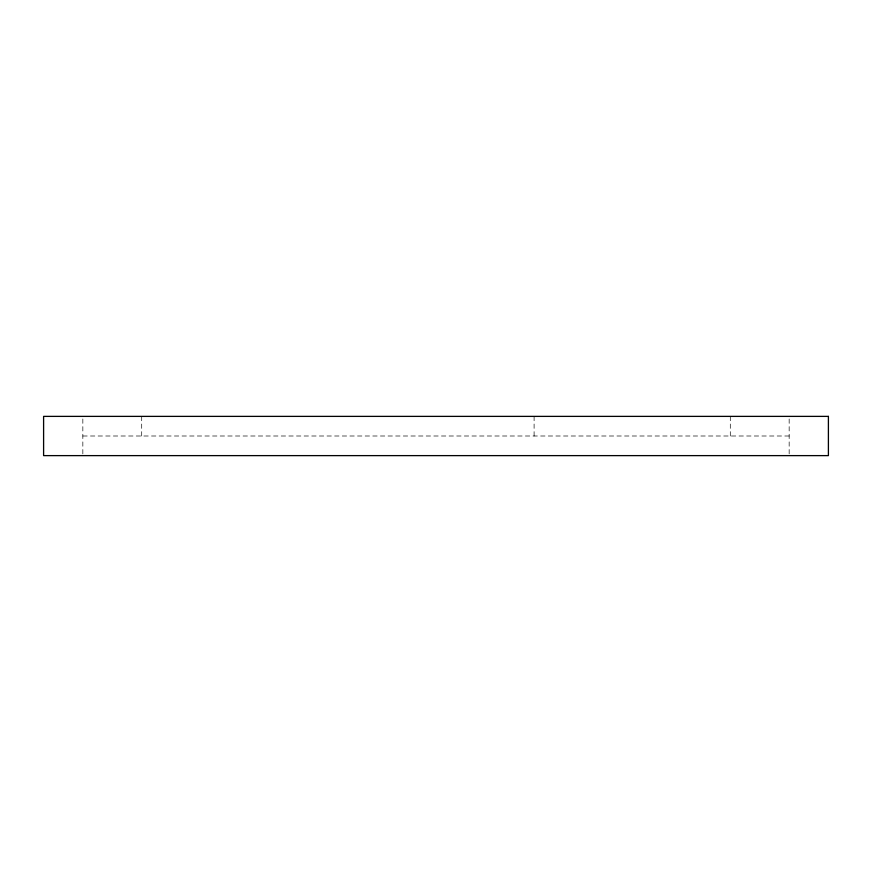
<?xml version="1.0" encoding="UTF-8"?>
<svg xmlns="http://www.w3.org/2000/svg" width="872" height="872" viewBox="0 0 872 872"><rect width="100%" height="100%" fill="white"/><g stroke="black" fill="none" stroke-linecap="round" stroke-linejoin="round"><path stroke-width="0.65" stroke-dasharray="4.36 3.27" d="M82.84 436L789.16 436M789.16 418.996L789.16 454.312M730.3 416.38L730.3 436M534.1 416.38L534.1 436M141.7 416.38L141.7 436M82.84 418.996L82.84 454.312"/><path stroke-width="1.31" d="M828.4 416.38L43.6 416.38L43.6 455.62L828.4 455.62L828.4 416.38"/></g></svg>
